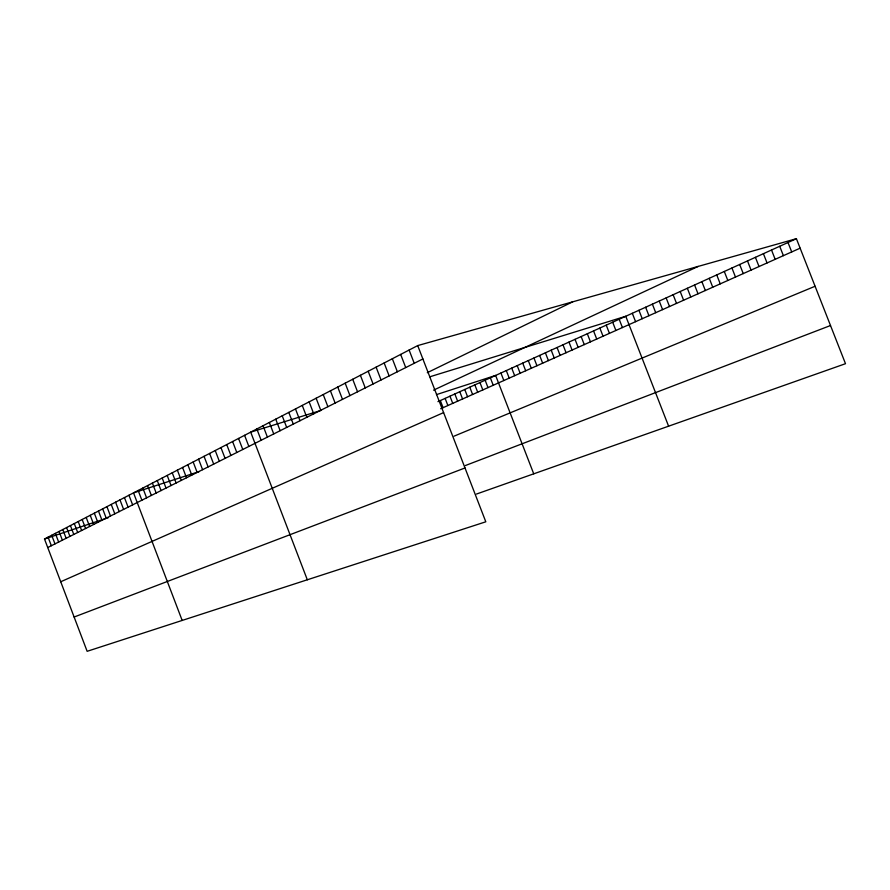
<?xml version="1.0" encoding="UTF-8"?>
<svg xmlns="http://www.w3.org/2000/svg" width="890" height="890" viewBox="0 0 890 890"><rect width="100%" height="100%" fill="white"/><g stroke="black" fill="none" stroke-linecap="round" stroke-linejoin="round"><path stroke-width="1.33" d="M417.71 345.587L485.807 521.796L87.142 651.313L44.5 539.017L417.71 345.587L796.405 238.687L845.5 363.699L476.45 494.061M47.737 547.539L422.884 358.948M427.289 372.688L572.682 301.844M433.564 390.143L698.172 266.421M437.947 401.657L796.405 238.687M440.684 408.744L800.132 248.177M60.731 581.748L443.609 412.604M454.078 436.156L815.084 286.257M465.426 465.526L830.515 325.529M74.126 617.026L465.014 467.962M44.5 539.017L108.458 517.613M199.393 471.511L133.533 492.871L182.172 620.441M436.467 394.615L495.619 375.435L533.733 473.825M320.923 410.446L250.702 432.139L307.317 579.779M429.837 376.793L625.759 316.273L668.601 426.188M788.006 242.503L791.711 251.937M779.707 246.274L783.389 255.653M771.519 250.001L775.168 259.324M763.409 253.683L767.047 262.962M755.41 257.332L759.025 266.544M747.489 260.926L751.082 270.093M739.668 264.486L743.239 273.597M731.936 268.001L735.485 277.057M724.293 271.472L727.82 280.483M716.739 274.91L720.244 283.865M709.263 278.303L712.745 287.214M701.876 281.663L705.347 290.518M694.567 284.989L698.016 293.789M687.347 288.271L690.774 297.026M680.205 291.52L683.609 300.23M673.14 294.735L676.522 303.39M666.143 297.905L669.514 306.527M659.234 301.054L662.583 309.62M652.392 304.157L655.719 312.69M645.628 307.239L648.932 315.716M638.931 310.276L642.224 318.709M632.312 313.291L635.582 321.679M619.184 319.254L622.422 327.565M612.676 322.213L615.891 330.479M606.235 325.15L609.439 333.361M599.86 328.043L603.042 336.22M593.552 330.913L596.723 339.046M587.322 333.75L590.459 341.838M581.137 336.553L584.274 344.597M575.029 339.335L578.144 347.334M568.977 342.083L572.081 350.048M562.992 344.808L566.073 352.729M557.062 347.501L560.133 355.388M551.199 350.171L554.248 358.014M545.392 352.807L548.418 360.617M539.64 355.422L542.655 363.187M533.944 358.014L536.948 365.745M528.304 360.572L531.286 368.271M522.719 363.109L525.69 370.763M517.201 365.623L520.149 373.244M511.717 368.115L514.665 375.691M506.299 370.574L509.225 378.128M500.936 373.021L503.84 380.531M490.346 377.827L493.227 385.27M485.128 380.197L487.998 387.606M479.966 382.555L482.814 389.92M474.848 384.88L477.685 392.212M469.775 387.183L472.601 394.481M464.758 389.464L467.561 396.729M459.774 391.734L462.578 398.965M454.846 393.97L457.627 401.168M449.962 396.195L452.732 403.359M445.122 398.397L447.881 405.529M440.328 400.578L443.075 407.676M409.111 350.037L414.239 363.298M400.656 354.42L405.729 367.57M392.334 358.737L397.374 371.775M384.157 362.975L389.141 375.914M376.103 367.147L381.053 379.974M368.182 371.252L373.088 383.979M360.394 375.291L365.256 387.918M352.718 379.262L357.546 391.8M345.175 383.178L349.959 395.605M337.744 387.028L342.494 399.365M330.424 390.821L335.13 403.059M323.226 394.559L327.898 406.708M316.128 398.231L320.767 410.29M309.142 401.857L313.736 413.817M302.255 405.417L306.816 417.299M295.48 408.933L300.008 420.725M288.794 412.393L293.288 424.096M282.219 415.808L286.68 427.423M275.733 419.168L280.161 430.704M269.336 422.483L273.731 433.931M263.04 425.743L267.401 437.112M256.832 428.969L261.159 440.25M244.583 435.31L248.844 446.435M238.542 438.447L242.781 449.495M232.59 441.529L236.796 452.498M226.728 444.566L230.899 455.469M220.931 447.57L225.081 458.395M215.224 450.529L219.34 461.276M209.595 453.444L213.678 464.113M204.044 456.325L208.104 466.927M198.57 459.162L202.597 469.697M193.163 461.966L197.157 472.423M187.823 464.725L191.795 475.115M182.561 467.45L186.511 477.774M177.377 470.143L181.293 480.4M172.248 472.801L176.142 482.992M167.186 475.427L171.058 485.551M162.191 478.019L166.03 488.076M157.263 480.567L161.079 490.568M152.39 483.092L156.184 493.027M147.595 485.584L151.356 495.452M142.845 488.043L146.583 497.844M138.161 490.468L141.877 500.213M128.961 495.241L132.632 504.864M124.444 497.577L128.093 507.144M119.983 499.891L123.61 509.403M115.578 502.171L119.182 511.628M111.228 504.43L114.81 513.819M106.922 506.655L110.482 516M102.673 508.858L106.21 518.147M98.478 511.038L101.994 520.272M94.329 513.185L97.822 522.363M90.224 515.31L93.695 524.433M86.174 517.413L89.623 526.48M82.169 519.493L85.596 528.504M78.209 521.54L81.613 530.507M74.293 523.576L77.675 532.487M70.421 525.578L73.781 534.445M66.583 527.559L69.943 536.381M62.801 529.528L66.138 538.294M59.063 531.464L62.378 540.186M55.358 533.388L58.651 542.055M51.698 535.279L54.98 543.901M48.082 537.159L51.342 545.726"/></g></svg>
